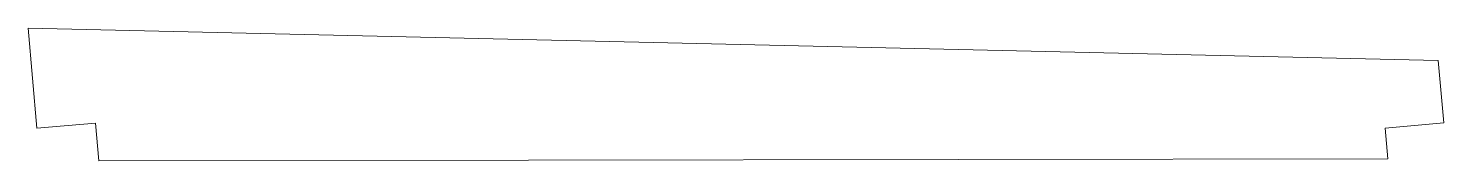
# Model space of a CAD drawing. Header units: millimetres. Extents: x 155 to 275, y 161 to 172.
import ezdxf

# ---------------------------------------------------------------- set-up
doc = ezdxf.new("R2010")
doc.units = ezdxf.units.MM
doc.layers.add('Geometries', color=7, linetype='Continuous')

msp = doc.modelspace()

# ---------------------------------------------------------------- linework, layer by layer
at = {"layer": 'Geometries', "linetype": 'Continuous', "lineweight": 13}
for p, q in [((154.72, 172.13), (155.46, 163.63)), ((154.72, 172.13), (274.81, 169.4)), ((275.28, 164.08), (274.81, 169.4)), ((155.46, 163.63), (160.44, 164.07)), ((160.44, 164.07), (160.72, 160.87)), ((270.3, 163.64), (275.28, 164.08)), ((270.53, 161.02), (270.3, 163.64)), ((160.72, 160.87), (270.53, 161.02))]:
    msp.add_line(p, q, dxfattribs=at)

doc.saveas('drawing.dxf')
